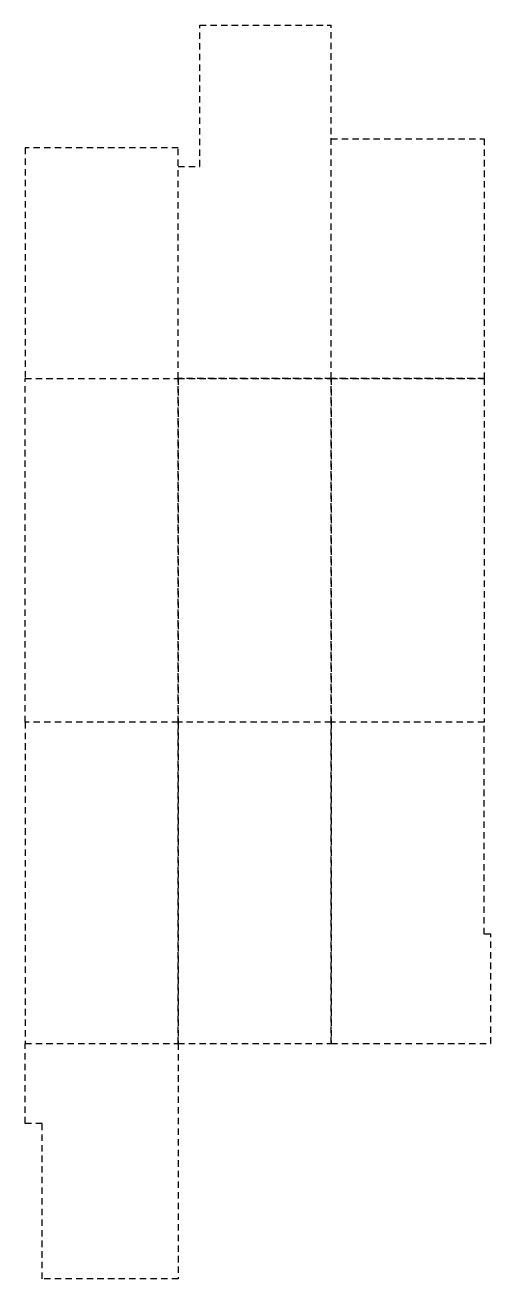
# Model space of a CAD drawing. Header units: inches. Extents: x 157163 to 245256, y -61743 to -20857.
# Drawn here: x 219309 to 224789, y -52272 to -37524 of the extents above; entities that cross this region are included whole.
import ezdxf

# ---------------------------------------------------------------- set-up
doc = ezdxf.new("R2010")
doc.units = ezdxf.units.IN
doc.header["$LTSCALE"] = 50
doc.header["$MEASUREMENT"] = 0
doc.linetypes.add('HID', pattern=[2.5, 1.5, -1])
doc.layers.add('07-DIM WAL', color=5, linetype='Continuous')

msp = doc.modelspace()

# ---------------------------------------------------------------- linework, layer by layer
at = {"layer": '07-DIM WAL', "linetype": 'HID'}
msp.add_line((222908.9, -41680.8), (222908.9, -37523.8), dxfattribs=at)
for points in [[(222908.9, -41680.8), (221108.9, -41680.8), (221108.9, -39185.8), (221363.9, -39185.8), (221363.9, -37523.8), (222908.9, -37523.8)], [(222908.9, -38860.8), (224708.9, -38860.8), (224708.9, -41680.8), (222908.9, -41680.8), (222908.9, -38860.8)], [(219308.9, -41680.8), (221108.9, -41680.8), (221108.9, -38968.8), (219308.9, -38968.8), (219308.9, -41680.8)], [(221108.9, -45721.8), (219308.9, -45721.8), (219308.9, -41680.8), (221108.9, -41680.8), (221108.9, -45721.8)], [(222908.9, -45721.8), (221108.9, -45721.8), (221108.9, -41680.8), (222908.9, -41680.8), (222908.9, -45721.8)], [(224708.9, -45721.8), (222908.9, -45721.8), (222908.9, -41680.8), (224708.9, -41680.8), (224708.9, -45721.8)], [(221108.9, -45721.8), (219308.9, -45721.8), (219308.9, -49501.8), (221108.9, -49501.8), (221108.9, -45721.8)], [(222908.9, -45721.8), (221108.9, -45721.8), (221108.9, -49501.8), (222908.9, -49501.8), (222908.9, -45721.8)], [(224708.9, -45721.8), (222908.9, -45721.8), (222908.9, -49501.8), (224788.9, -49501.8), (224788.9, -48216.8), (224708.9, -48216.8), (224708.9, -45721.8)], [(219308.9, -49501.8), (221108.9, -49501.8), (221108.9, -52271.8), (219508.9, -52271.8), (219508.9, -50441.8), (219308.9, -50441.8), (219308.9, -49501.8)]]:
    msp.add_lwpolyline(points, dxfattribs=at)

doc.saveas('drawing.dxf')
